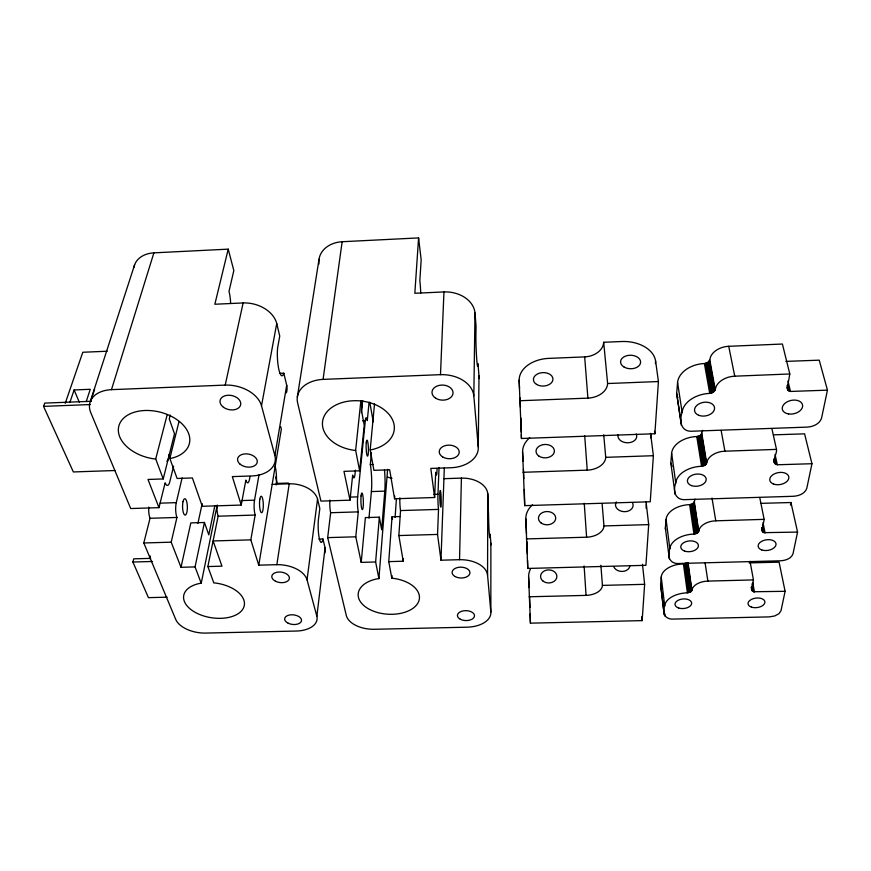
<?xml version="1.0" encoding="UTF-8"?>
<svg xmlns="http://www.w3.org/2000/svg" width="871" height="871" viewBox="0 0 871 871"><rect width="100%" height="100%" fill="white"/><g stroke="black" fill="none" stroke-linecap="round" stroke-linejoin="round"><path stroke-width="1.31" d="M329.848 500.074A10.572 1.807 88.5 0 0 330.653 512.725L327.681 537.625L346.31 615.525A25.324 14.644 4.2 0 0 374.171 629.287L467.302 627.185A25.477 14.851 1.4 0 0 490.852 612.117L490.874 543.101L490.133 534.13A15.373 0.631 88.1 0 1 489.328 534.13A15.373 0.631 88.1 0 1 488.544 515.011L487.782 493.705A24.911 16.299 1.3 0 0 461.401 478.114L443.927 478.691M490.852 612.117L487.564 575.11L487.782 493.705M374.53 403.796L370.186 449.861L373.931 470.34L389.685 469.807L394.563 498.778L434.629 497.504L430.797 468.424L451.015 467.738A29.81 20.349 1.9 0 0 478.266 446.921L478.996 375.924L477.994 363.643A17.91 0.827 87.8 0 1 476.818 360.398A17.91 0.827 87.8 0 1 475.882 337.698L476.034 325.874L475 312.983A29.048 22.167 2.2 0 0 443.96 291.937L414.836 293.277L418.592 237.914L342.151 241.724A27.567 21.623 9.4 0 0 318.982 264M478.266 446.921L473.824 395.859L475 312.983M487.564 575.11A26.435 15.994 1.5 0 0 459.54 559.694L461.401 478.114M459.54 559.694L440.976 560.205L444.319 467.847M440.976 560.205L437.547 534.435L438.527 509.404A10.648 0.882 88.2 0 1 437.961 494.303L439.038 467.509M760.492 503.362L790.955 502.523L797.564 532.083L792.991 553.836C791.216 558.779 785.348 560.489 780.579 560.793L679.326 563.493C670.343 564.343 666.555 556.863 669.853 548.73A22.733 13.729 -6.3 0 1 693.98 534.065L697.236 533.161L698.771 531.158L694.307 501.707L695.102 499.137M434.629 497.504L435.696 472.3A11.007 0.925 88.1 0 0 436.97 471.461L437.09 468.772M473.824 395.859A31.138 22.2 2.2 0 0 440.486 374.661L443.96 291.937M749.093 562.884L779.099 562.176L785.098 591.311L781.015 610.702L778.968 613.707L774.711 615.96L769.376 616.886L673.729 619.063C665.673 619.804 661.47 613.543 664.704 605.857A21.437 12.27 -5.2 0 1 687.404 592.835L691.193 591.507L692.674 587.979A14.927 8.634 -6 0 1 707.873 581.099L753.448 579.912L750.018 561.338M773.459 434.847L804.586 433.845L811.957 463.72L806.775 488.37C804.946 493.781 798.696 495.937 793.47 496.274L685.76 499.616C675.656 500.575 672.445 491.592 675.776 482.959A24.246 15.504 -7.7 0 1 701.569 466.279L705.042 465.245L706.697 462.969L701.765 433.214L702.636 430.307M698.771 531.158L699.609 528.599A15.863 9.668 -7.2 0 1 715.777 520.825L764.139 519.356L759.73 497.493M827.45 390.154L821.56 418.124C819.676 424.046 813.024 426.725 807.297 427.106L692.652 431.199C681.296 432.256 678.825 421.553 682.135 412.386A25.89 17.507 -9.6 0 1 709.723 393.398L713.436 392.211L715.222 389.62L709.756 359.745L710.703 356.457A17.692 12.368 -11.8 0 1 728.733 346.299L782.408 344.034L789.801 373.975L787.308 388.107L788.353 390.6L790.487 391.449L827.45 390.154L819.23 360.169L785.86 361.389M706.697 462.969L707.6 460.073A16.941 10.942 -8.9 0 1 724.912 451.189L776.486 449.382L771.88 428.608M715.222 389.62L716.202 386.332A18.128 12.368 -11.1 0 1 734.743 376.185L789.801 373.975M399.691 516.557L392.048 516.786L388.76 561.632L403.229 561.229L403.393 558.594M646.086 508.261L646.336 504.309A27.861 21.013 3.1 0 0 645.759 501.609M650.626 437.83L650.8 435.184A29.647 21.242 2 0 0 650.441 433.366M655.417 363.621L655.591 360.942A31.574 21.318 1.1 0 0 622.046 341.508L603.679 342.281A19.118 14.088 -5.7 0 1 584.67 356.903L548.599 358.384A30.833 21.252 -1.8 0 0 519.138 380.257L521.446 438.494L654.872 433.747L658.422 381.542L655.591 360.942M403.229 561.229L398.853 535.556L400.529 510.569A10.615 1.209 88.3 0 1 399.843 497.853M530.395 569.144A25.771 20.632 0.4 0 0 528.61 576.929L530.417 623.157L642.167 620.62L644.627 584.321L642.471 564.299M646.336 504.309L648.688 524.625L645.923 565.312L527.761 568.447L525.812 518.768A27.262 20.926 -0.4 0 1 532.529 504.766M650.8 435.184L653.381 455.707L650.245 501.772L524.701 505.648L522.589 451.897A28.983 21.154 -1.2 0 1 529.764 437.721M395.096 517.407L396.425 498.745M387.606 469.327L378.918 578.627L377.383 578.79A30.692 18.117 3.8 0 0 365.94 607.218A30.692 18.117 3.8 0 0 415.761 605.911A30.692 18.117 3.8 0 0 393.42 578.366L391.83 578.29L392.026 575.589M394.563 498.778L394.759 496.122M384.492 470.111A19.358 2.493 88.2 0 1 384.786 491.135L381.683 529.775L379.342 517.167L365.385 517.592L361.215 562.383L375.63 561.98L378.918 578.627M375.63 561.98L379.342 517.167M664.029 613.413L660.588 584.626L661.231 577.005A21.002 12.379 -5.5 0 1 683.419 563.842L686.424 563.036L690.463 592.04M669.331 558.888L665.357 527.946L666.075 519.421A22.243 13.816 -6.6 0 1 689.625 504.647L692.804 503.732L694.307 501.707M672.053 466.595L670.822 462.915L671.628 453.312A23.691 15.558 -8.2 0 1 696.767 436.545L700.153 435.5L701.765 433.214M681.405 425.386L676.669 393.398L677.573 382.554A25.27 17.518 -10.2 0 1 704.41 363.534L708.025 362.347L709.756 359.745M368.977 518.201L371.384 491.571A19.336 2.7 88.2 0 0 370.317 464.591L371.438 452.539M361.215 562.383L355.793 536.808L358.264 511.876A10.583 1.568 88.4 0 1 357.665 496.862L365.297 420.747A9.973 1.404 87.8 0 1 367.279 420.584L369.086 402.282M342.151 241.724L323.076 379.386A31.018 21.753 7.8 0 0 297.577 402.674L320.931 501.108L350.011 500.183L343.958 471.353L359.647 470.819L364.23 425.309L361.421 410.056L362.412 400.606M355.412 470.188L354.998 474.205A10.942 1.666 88.1 0 1 352.668 475.076L350.011 500.183M361.411 412.625L362.663 400.584M359.647 470.819L355.64 450.372L360.877 400.758M148.789 507.085A10.43 3.332 88.9 0 0 150.03 518.289L143.802 542.971L175.779 619.542A25.346 14.11 8.9 0 0 205.523 633.086L296.456 631.04A25.281 14.426 6.5 0 0 316.859 616.222L325.079 547.805L322.923 538.975A15.188 2.744 88.7 0 1 319.45 539.062A15.188 2.744 88.7 0 1 318.34 520.172L319.82 508.588L317.545 499.127A24.758 15.82 7.8 0 0 289.237 483.786L272.177 484.352M316.859 616.222L307.038 579.825L317.545 499.127M307.038 579.825A26.261 15.504 7.2 0 0 276.847 564.68L289.237 483.786M297.338 397.024L319.015 259.318M276.847 564.68L258.763 565.17L281.344 429.174L280.68 426.594M179.012 421.52L169.834 458.451L177.107 478.473L192.404 477.961L202.279 506.291L241.213 505.06L232.328 476.611L251.959 475.958A29.69 19.489 10.2 0 0 274.888 455.631L286.701 385.2L283.783 373.191A17.638 3.669 87 0 1 279.014 370.175A17.638 3.669 87 0 1 277.631 347.834L279.743 336.097L276.738 323.5A29.037 21.187 13.2 0 0 243.129 302.945L214.854 304.24L228.224 249.15L153.895 252.851A27.948 20.414 18.7 0 0 133.927 267.375M258.763 565.17L250.826 539.857L255.159 515.055A10.506 2.45 88.6 0 1 254.539 500.15L259.014 474.891M753.448 579.912L751.738 589.645L753.48 591.747L785.098 591.311M764.139 519.356L762.201 530.308L762.561 531.691L764.03 532.66L797.564 532.083M776.486 449.382C777.498 453.595 770.138 463.318 777.313 464.766L811.957 463.72M250.021 476.481L249.531 479.148A10.844 2.602 88.2 0 1 245.872 480.084L241.213 505.06M274.888 455.631L261.507 405.777L276.738 323.5M790.443 505.093L790.955 502.523M217.206 505.06L201.223 583.254L199.742 583.418A30.681 17.464 8.8 0 0 193.558 611.377A30.681 17.464 8.8 0 0 242.16 610.103A30.681 17.464 8.8 0 0 215.387 583.015L213.82 582.928L207.853 566.564L218.131 516.198A10.485 2.765 88.7 0 1 216.977 506.269M214.799 505.801L208.8 534.87L204.445 522.491L190.825 522.905L181.005 567.293L195.06 566.912L201.223 583.254M195.06 566.912L204.445 522.491M197.913 523.384L202.192 503.58M261.507 405.777A31.084 21.176 11.7 0 0 225.219 385.091L243.129 302.945M181.005 567.293L171.195 542.176L176.933 517.461A10.452 3.114 88.8 0 1 176.28 502.643L182.104 477.907M173.612 466.148L169.78 481.815A10.779 3.31 88.3 0 1 165.142 482.774L158.979 507.651L130.704 508.544L90.66 412.364A31.4 20.469 15.4 0 1 111.477 389.653L153.895 252.851M149.616 558.583L150.258 555.97M158.979 507.651L147.994 479.453L163.225 478.941L174.494 433.812L169.257 418.897L170.248 415.01M167.145 597.179L148.44 597.658L132.904 562.024L133.72 558.844L150.672 558.365M163.225 478.941L155.713 458.952L167.232 414.552M90.268 401.585L134.613 264.806M90.606 401.477L94.612 389.119M86.207 401.651L90.257 389.293L74.122 389.947L69.92 402.293M65.227 403.327L82.799 352.265L107.264 351.22M114.852 470.525L73.349 471.951L43.55 406.376L44.726 403.11L91.39 401.27M169.834 458.451L171.5 458.233A36.342 23.561 13.7 0 0 177.346 419.942A36.342 23.561 13.7 0 0 120.579 421.934A36.342 23.561 13.7 0 0 153.949 458.854L155.713 458.952M370.186 449.861L371.917 449.632A36.07 24.9 6.1 0 0 384.971 410.404A36.07 24.9 6.1 0 0 326.473 412.462A36.07 24.9 6.1 0 0 353.844 450.274L355.64 450.372M279.787 373.354L283.783 373.191M323.076 379.386L440.486 374.661M111.477 389.653L225.219 385.091M519.606 400.747L587.903 398.134A19.793 14.099 -5.1 0 0 607.62 383.534L658.422 381.542M43.55 406.376L90.334 404.547M362.695 420.845L365.297 420.747M370.317 464.591L373.006 464.493M523.079 472.289L587.228 470.155A18.552 12.423 -4 0 0 605.726 457.329L653.381 455.707M288.443 483.057L277.326 483.427L275.574 476.981M371.384 491.571L384.786 491.135M160.133 503.166L176.28 502.643M241.311 500.575L254.539 500.15M349.772 497.112L357.665 496.862M433.889 494.434L437.961 494.303M150.03 518.289L176.933 517.461M218.131 516.198L255.159 515.055M330.653 512.725L358.264 511.876M400.529 510.569L438.527 509.404M526.324 538.92L586.608 537.2A17.42 10.964 -3.1 0 0 603.962 525.932L648.688 524.625M143.802 542.971L171.195 542.176M250.826 539.857L213.134 540.956L221.953 566.172L207.853 566.564M327.681 537.625L355.793 536.808M398.853 535.556L437.547 534.435M318.873 539.095L322.923 538.975M132.904 562.024L152.501 561.479M529.133 596.777L586.063 595.383A16.429 9.766 -2.5 0 0 602.438 585.388L644.627 584.321M660.588 584.626L661.72 587.555M676.919 395.576L677.954 397.557M74.122 389.947L79.413 402.456M228.224 249.15L233.831 270.576L229.008 291.317A17.551 4.366 86.1 0 1 230.641 303.369M787.95 381.03L790.487 391.449M787.732 384.623L789.322 391.133M787.09 385.396L788.353 390.6M787.046 387.279L787.678 389.881M775.038 454.39L777.313 464.766M774.787 457.994L776.213 464.483M774.177 458.821L775.31 464.014M773.807 459.485L774.657 463.383M773.753 460.04L774.319 462.632M728.733 346.299L734.743 376.185M763.018 522.644L765.076 532.91M762.495 524.963L764.03 532.66M762.408 528.392L763.181 532.246M761.798 527.837L762.561 531.691M761.7 527.739L762.234 531.027M752.751 582.721L754.46 591.975M388.76 561.632L391.83 578.29M752.021 583.82L753.48 591.747M751.945 587.413L752.664 591.376M751.357 586.912L752.087 590.876M751.281 587.642L751.76 590.288M709.484 360.692L714.939 390.556M708.896 361.574L714.329 391.438M721.144 430.459L724.912 451.189M708.025 362.347L713.436 392.211M706.947 362.957L712.315 392.821M705.706 363.359L711.052 393.235M704.41 363.534L709.723 393.398M369.805 402.271L373.245 421.847M392.048 516.786L392.483 519.312M701.514 434.041L706.435 463.786M711.999 498.005L715.777 520.825M700.959 434.825L705.869 464.57M700.153 435.5L705.042 465.245M699.13 436.044L703.997 465.778M697.976 436.393L702.81 466.137M696.767 436.545L701.569 466.279M677.573 382.554L682.135 412.386M705.042 562.568L707.873 581.099M694.078 502.436L698.542 531.876M693.566 503.133L698.009 532.562M676.669 393.398L681.166 423.219M692.804 503.732L697.236 533.161M691.857 504.2L696.256 533.629M690.768 504.516L695.145 533.945M689.625 504.647L693.98 534.065M688.014 562.546L691.912 590.255M687.796 563.199L691.694 590.897M687.132 562.492L691.193 591.507M671.628 453.312L675.776 482.959M665.357 527.946L665.596 529.655M685.521 563.45L689.549 592.454M670.822 462.915L675.156 494.445M684.497 563.733L688.504 592.726M683.419 563.842L687.404 592.835M666.075 519.421L669.853 548.73M654.535 431.178L654.872 433.747M669.091 551.147L669.429 553.804M661.231 577.005L664.704 605.857M664.845 613.707L665.161 616.32M660.828 586.15L664.257 614.926M418.592 237.914L421.172 259.83L419.844 280.669A17.812 1.633 87.3 0 1 420.726 292.95M641.753 616.668L642.167 620.62M603.679 342.281L607.62 383.534M603.734 434.771L605.726 457.329M602.111 503.58L603.962 525.932M584.67 356.903L587.903 398.134M600.87 565.279L602.438 585.388M584.702 435.718L587.228 470.155M584.256 503.329L586.608 537.2M584.125 565.998L586.063 595.383M519.138 380.257L519.53 388.346M519.987 397.797L520.444 407.247M522.589 451.897L523.036 461.271M523.427 469.306L523.874 478.68M525.812 518.768L526.52 533.607M526.911 541.697L527.38 553.782M528.61 576.929L529.122 587.555M529.568 596.842L529.993 607.414M530.167 613.979L530.417 623.157M527.554 560.445L527.761 568.447M524.298 489.426L524.701 505.648M520.956 418.036L521.294 432.103M521.348 434.651L521.446 438.494M286.701 385.2A28.068 19.608 11.1 0 1 286.407 392.788M169.028 454.477A8.623 2.646 88 0 1 166.775 461.184M629.853 566.346A8.351 6.565 4.7 0 1 622.264 571.452A8.351 6.565 4.7 0 1 613.761 566.771M478.996 375.924A28.166 20.436 1.8 0 1 478.941 378.569M325.079 547.805A24.094 14.742 6.9 0 1 324.611 553.466M275.149 466.366A14.491 3.168 88.3 0 1 276.183 484.973M636.189 433.954A9.407 6.728 2.3 0 1 628.045 442.784A9.407 6.728 2.3 0 1 618.094 434.607M392.026 478.266A27.785 18.694 4 0 1 387.508 477.068M490.874 543.101A24.268 15.155 1.2 0 1 490.809 545.061M527.238 548.436A26.5 20.784 0 0 1 527.423 545.769M632.618 503.003A8.841 6.663 3.4 0 1 623.799 511.658A8.841 6.663 3.4 0 1 616.341 501.903M788.527 413.943A10.343 6.805 -12.5 0 0 802.561 404.95A10.343 6.805 -12.5 0 0 786.241 402.369A10.343 6.805 -12.5 0 0 788.527 413.943M698.825 415.325A10.114 6.859 -9.5 0 0 714.547 408.804A10.114 6.859 -9.5 0 0 700.251 403.273A10.114 6.859 -9.5 0 0 698.825 415.325M773.535 484.047A9.657 6.043 -10.2 0 0 788.799 478.288A9.657 6.043 -10.2 0 0 775.593 473.345A9.657 6.043 -10.2 0 0 773.535 484.047M691.476 485.604A9.472 6.075 -7.6 0 0 706.196 479.877A9.472 6.075 -7.6 0 0 692.728 474.967A9.472 6.075 -7.6 0 0 691.476 485.604M761.722 549.928A9.037 5.357 -8.4 0 0 775.996 544.887A9.037 5.357 -8.4 0 0 763.54 540.488A9.037 5.357 -8.4 0 0 761.722 549.928M684.628 551.103A8.884 5.378 -6.2 0 0 698.411 546.084A8.884 5.378 -6.2 0 0 685.727 541.708A8.884 5.378 -6.2 0 0 684.628 551.103M222.606 406.561A10.517 7.186 11.9 0 0 240.244 405.951A10.517 7.186 11.9 0 0 228.267 395.238A10.517 7.186 11.9 0 0 222.606 406.561M239.982 464.091A9.962 6.522 10 0 0 256.76 463.568A9.962 6.522 10 0 0 245.524 453.867A9.962 6.522 10 0 0 239.982 464.091M543.166 581.229A8.166 6.533 0 0 0 556.678 577.898A8.166 6.533 0 0 0 546.324 570.189A8.166 6.533 0 0 0 543.166 581.229M435.652 398.178A10.528 7.534 2.3 0 0 452.866 394.193A10.528 7.534 2.3 0 0 439.038 385.418A10.528 7.534 2.3 0 0 435.652 398.178M442.686 456.959A10.006 6.805 1.9 0 0 459.05 453.399A10.006 6.805 1.9 0 0 445.963 445.44A10.006 6.805 1.9 0 0 442.686 456.959M288.192 623.233A8.492 4.823 6.4 0 0 301.508 620.751A8.492 4.823 6.4 0 0 289.586 614.98A8.492 4.823 6.4 0 0 288.192 623.233M275.519 581.251A8.873 5.259 7.2 0 0 289.39 578.529A8.873 5.259 7.2 0 0 276.869 572.247A8.873 5.259 7.2 0 0 275.519 581.251M183.019 501.642A8.22 2.406 88.8 0 0 184.717 515.001A8.22 2.406 88.8 0 0 187.167 504.069A8.22 2.406 88.8 0 0 183.019 501.642M259.841 499.192A8.264 1.894 88.6 0 0 261.278 512.627A8.264 1.894 88.6 0 0 263.129 501.663A8.264 1.894 88.6 0 0 259.841 499.192M538.953 456.132A9.178 6.696 -1.5 0 0 554.152 452.55A9.178 6.696 -1.5 0 0 542.513 444.776A9.178 6.696 -1.5 0 0 538.953 456.132M751.455 607.141A8.503 4.791 -7.1 0 0 764.88 602.667A8.503 4.791 -7.1 0 0 753.077 598.715A8.503 4.791 -7.1 0 0 751.455 607.141M678.672 608.012A8.372 4.801 -5.1 0 0 691.661 603.559A8.372 4.801 -5.1 0 0 679.652 599.64A8.372 4.801 -5.1 0 0 678.672 608.012M624.126 367.072A10.017 6.75 1.3 0 0 640.457 363.316A10.017 6.75 1.3 0 0 627.196 355.597A10.017 6.75 1.3 0 0 624.126 367.072M536.536 384.394A9.766 6.728 -2.1 0 0 552.693 380.671A9.766 6.728 -2.1 0 0 540.336 372.951A9.766 6.728 -2.1 0 0 536.536 384.394M460.313 619.259A8.558 4.965 1.3 0 0 474.357 616.733A8.558 4.965 1.3 0 0 463.252 610.865A8.558 4.965 1.3 0 0 460.313 619.259M455.13 576.558A8.939 5.422 1.5 0 0 469.785 573.793A8.939 5.422 1.5 0 0 458.157 567.402A8.939 5.422 1.5 0 0 455.13 576.558M366.255 442.762A7.981 1.121 88 0 0 367.29 455.947A7.981 1.121 88 0 0 368.259 445.789A7.981 1.121 88 0 0 366.255 442.762M361.051 495.958A8.318 1.219 88.4 0 0 362.151 509.502A8.318 1.219 88.4 0 0 363.196 498.484A8.318 1.219 88.4 0 0 361.051 495.958M439.844 493.443A8.362 0.675 88.2 0 0 440.672 507.064A8.362 0.675 88.2 0 0 441.074 496.013A8.362 0.675 88.2 0 0 439.844 493.443M541.207 523.057A8.634 6.63 -0.8 0 0 555.502 519.595A8.634 6.63 -0.8 0 0 544.549 511.843A8.634 6.63 -0.8 0 0 541.207 523.057"/></g></svg>
